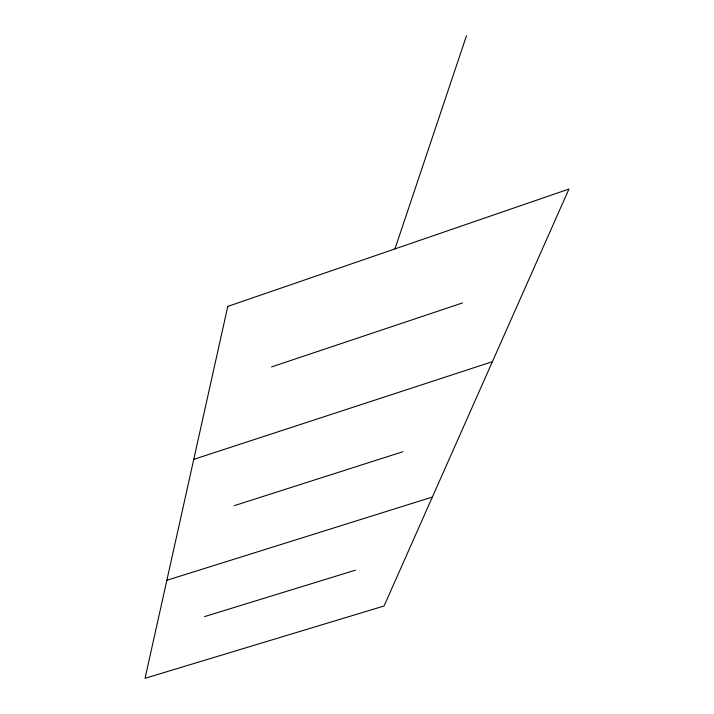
<?xml version="1.0" encoding="UTF-8"?>
<svg xmlns="http://www.w3.org/2000/svg" width="714" height="714" viewBox="0 0 714 714"><rect width="100%" height="100%" fill="white"/><g stroke="black" fill="none" stroke-linecap="round" stroke-linejoin="round"><path stroke-width="1.07" d="M394.958 248.909L466.492 35.7M271.525 366.925L462.574 302.923M193.762 459.361L492.392 361.695M234.308 505.646L402.937 451.703M166.853 580.286L432.372 497.042M204.534 616.61L355.447 570.165M227.784 306.413L145.049 678.3L384.052 605.999L568.951 189.058L227.784 306.413"/></g></svg>
